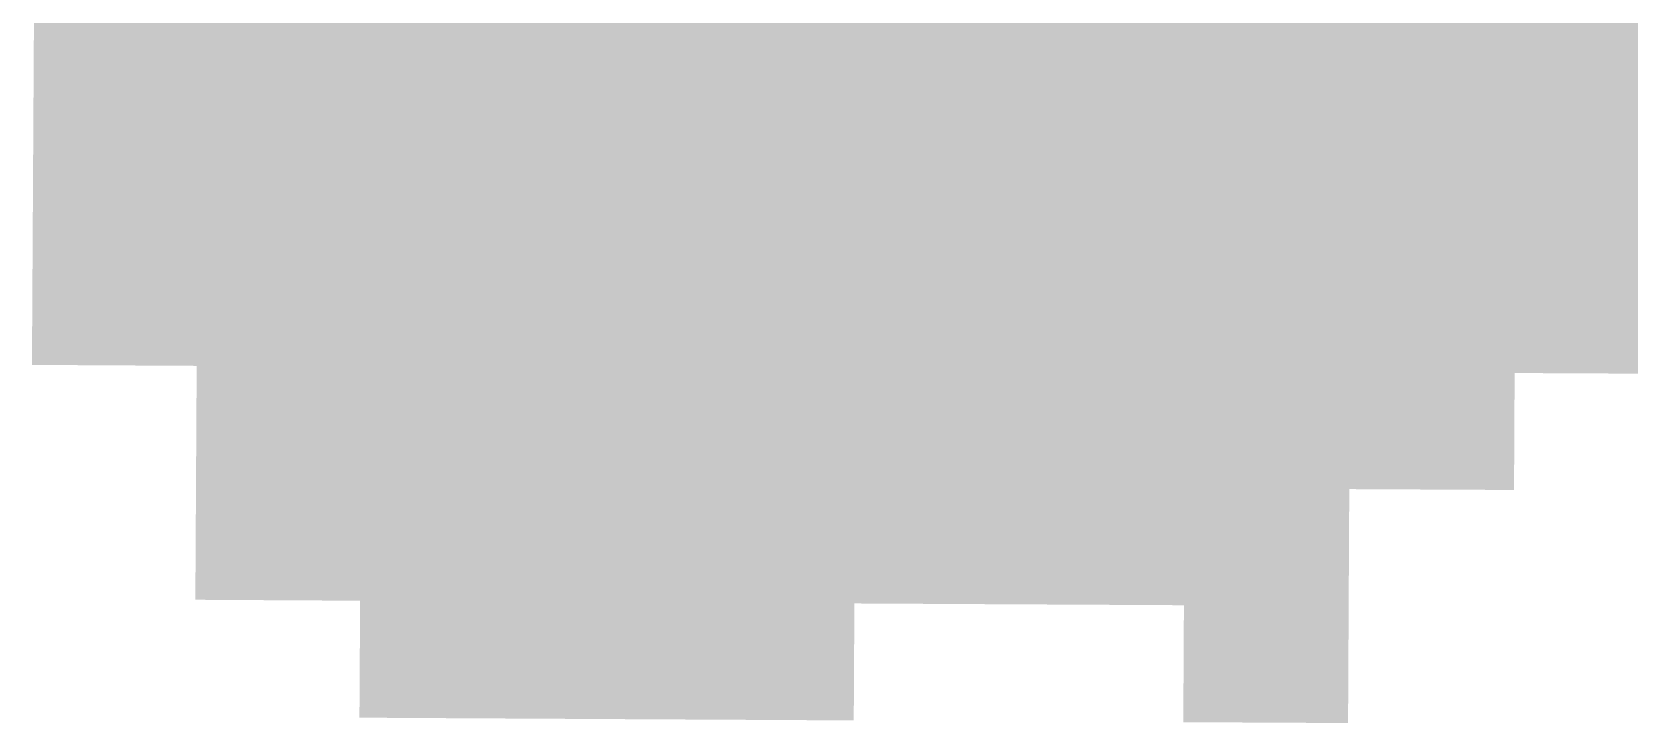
# Model space of a CAD drawing. Header units: inches. Extents: x 267136 to 306747, y 5028981 to 5062930.
# Drawn here: x 268108 to 272851, y 5028981 to 5031033 of the extents above; entities that cross this region are included whole.
import ezdxf

# ---------------------------------------------------------------- set-up
doc = ezdxf.new("R2010")
doc.units = ezdxf.units.IN
doc.header["$MEASUREMENT"] = 0

msp = doc.modelspace()

# ---------------------------------------------------------------- hatches: boundary and pattern name
for points in [[(268601.568, 5030736.152), (268536.348, 5030736.529), (268471.125, 5030736.904), (268405.902, 5030737.281), (268340.68, 5030737.658), (268210.234, 5030738.416), (268145.012, 5030738.795), (268112.402, 5030738.984), (268112.537, 5030762.137), (268114.154, 5031039.958), (268114.426, 5031086.262), (268147.035, 5031086.072), (268212.254, 5031085.692), (268277.473, 5031085.314), (268342.691, 5031084.936), (268473.129, 5031084.182), (268538.348, 5031083.806), (268603.566, 5031083.431), (268603.299, 5031037.127), (268602.768, 5030944.52), (268602.234, 5030851.912), (268601.703, 5030759.305), (268601.568, 5030736.152)], [(269090.736, 5030733.359), (269058.125, 5030733.545), (268992.904, 5030733.916), (268927.682, 5030734.287), (268862.459, 5030734.658), (268797.236, 5030735.031), (268732.014, 5030735.404), (268666.791, 5030735.779), (268601.568, 5030736.152), (268601.703, 5030759.305), (268602.234, 5030851.912), (268602.768, 5030944.52), (268603.299, 5031037.127), (268603.566, 5031083.431), (268668.785, 5031083.056), (268734.004, 5031082.682), (268799.223, 5031082.309), (268864.441, 5031081.937), (268929.66, 5031081.564), (269060.098, 5031080.822), (269092.707, 5031080.638), (269092.443, 5031034.334), (269091.918, 5030941.727), (269091.395, 5030849.119), (269090.869, 5030756.512), (269090.736, 5030733.359)], [(269579.904, 5030730.605), (269514.682, 5030730.971), (269449.461, 5030731.336), (269384.238, 5030731.701), (269319.016, 5030732.068), (269253.793, 5030732.437), (269188.57, 5030732.807), (269123.348, 5030733.176), (269090.736, 5030733.359), (269090.869, 5030756.512), (269091.395, 5030849.119), (269091.918, 5030941.727), (269092.443, 5031034.334), (269092.707, 5031080.638), (269125.316, 5031080.452), (269190.535, 5031080.083), (269320.973, 5031079.347), (269386.191, 5031078.979), (269516.629, 5031078.247), (269581.848, 5031077.882), (269581.588, 5031031.578), (269581.07, 5030938.971), (269580.553, 5030846.363), (269580.035, 5030753.756), (269579.904, 5030730.605)], [(270069.072, 5030727.887), (270036.461, 5030728.066), (269971.24, 5030728.428), (269906.018, 5030728.789), (269840.795, 5030729.15), (269775.572, 5030729.514), (269710.35, 5030729.877), (269645.127, 5030730.24), (269579.904, 5030730.605), (269580.035, 5030753.756), (269580.553, 5030846.363), (269581.07, 5030938.971), (269581.588, 5031031.578), (269581.848, 5031077.882), (269647.066, 5031077.518), (269712.285, 5031077.153), (269777.504, 5031076.79), (269842.723, 5031076.428), (269907.941, 5031076.066), (269973.16, 5031075.705), (270038.379, 5031075.345), (270070.988, 5031075.165), (270070.732, 5031028.861), (270070.223, 5030936.254), (270069.711, 5030843.646), (270069.201, 5030751.039), (270069.072, 5030727.887)], [(270558.24, 5030725.207), (270493.018, 5030725.562), (270427.797, 5030725.918), (270362.574, 5030726.275), (270297.352, 5030726.633), (270232.129, 5030726.99), (270166.906, 5030727.348), (270101.684, 5030727.707), (270069.072, 5030727.887), (270069.201, 5030751.039), (270069.711, 5030843.646), (270070.223, 5030936.254), (270070.732, 5031028.861), (270070.988, 5031075.165), (270103.598, 5031074.984), (270168.816, 5031074.626), (270234.035, 5031074.268), (270299.254, 5031073.909), (270364.473, 5031073.553), (270429.691, 5031073.196), (270494.91, 5031072.841), (270560.129, 5031072.485), (270559.877, 5031026.182), (270559.373, 5030933.574), (270558.871, 5030840.967), (270558.367, 5030748.359), (270558.24, 5030725.207)], [(271047.408, 5030722.566), (271014.797, 5030722.742), (270949.574, 5030723.092), (270884.354, 5030723.443), (270819.131, 5030723.795), (270753.908, 5030724.146), (270688.686, 5030724.5), (270623.463, 5030724.854), (270558.24, 5030725.207), (270558.367, 5030748.359), (270558.871, 5030840.967), (270559.373, 5030933.574), (270559.877, 5031026.182), (270560.129, 5031072.485), (270625.348, 5031072.131), (270690.566, 5031071.777), (270755.785, 5031071.424), (270886.223, 5031070.72), (270951.441, 5031070.369), (271016.66, 5031070.019), (271049.27, 5031069.844), (271049.021, 5031023.54), (271047.533, 5030745.719), (271047.408, 5030722.566)], [(271536.576, 5030719.963), (271471.354, 5030720.309), (271406.131, 5030720.654), (271340.91, 5030721), (271275.687, 5030721.348), (271210.465, 5030721.695), (271145.242, 5030722.043), (271080.02, 5030722.393), (271047.408, 5030722.566), (271047.533, 5030745.719), (271049.021, 5031023.54), (271049.27, 5031069.844), (271081.879, 5031069.669), (271147.098, 5031069.32), (271212.316, 5031068.972), (271277.535, 5031068.624), (271342.754, 5031068.277), (271407.975, 5031067.932), (271473.193, 5031067.586), (271538.412, 5031067.24), (271538.166, 5031020.937), (271537.678, 5030928.33), (271537.187, 5030835.723), (271536.699, 5030743.115), (271536.576, 5030719.963)], [(272025.744, 5030717.398), (271993.133, 5030717.568), (271862.687, 5030718.248), (271797.467, 5030718.59), (271732.244, 5030718.932), (271667.021, 5030719.275), (271601.799, 5030719.619), (271536.576, 5030719.963), (271536.699, 5030743.115), (271537.187, 5030835.723), (271537.678, 5030928.33), (271538.166, 5031020.937), (271538.412, 5031067.24), (271603.631, 5031066.896), (271668.85, 5031066.553), (271734.068, 5031066.21), (271864.506, 5031065.526), (271929.725, 5031065.186), (271994.943, 5031064.845), (272027.553, 5031064.676), (272027.311, 5031018.372), (272026.828, 5030925.765), (272026.348, 5030833.157), (272025.865, 5030740.549), (272025.744, 5030717.398)], [(272514.912, 5030714.871), (272449.689, 5030715.205), (272384.467, 5030715.541), (272319.244, 5030715.877), (272254.023, 5030716.213), (272188.801, 5030716.551), (272123.578, 5030716.889), (272058.355, 5030717.229), (272025.744, 5030717.398), (272025.865, 5030740.549), (272026.348, 5030833.157), (272026.828, 5030925.765), (272027.311, 5031018.372), (272027.553, 5031064.676), (272060.162, 5031064.506), (272125.381, 5031064.167), (272190.6, 5031063.829), (272255.818, 5031063.491), (272321.037, 5031063.154), (272451.475, 5031062.482), (272516.693, 5031062.148), (272516.455, 5031015.845), (272515.98, 5030923.237), (272515.506, 5030830.63), (272515.031, 5030738.023), (272514.912, 5030714.871)], [(273004.08, 5030712.381), (272971.469, 5030712.547), (272841.023, 5030713.207), (272775.803, 5030713.539), (272645.357, 5030714.203), (272580.135, 5030714.537), (272514.912, 5030714.871), (272515.031, 5030738.023), (272515.506, 5030830.63), (272515.98, 5030923.237), (272516.455, 5031015.845), (272516.693, 5031062.148), (272647.131, 5031061.48), (272712.35, 5031061.147), (272777.568, 5031060.815), (272908.006, 5031060.153), (272973.225, 5031059.823), (273005.834, 5031059.659), (273005.6, 5031013.355), (273005.133, 5030920.748), (273004.664, 5030828.141), (273004.197, 5030735.533), (273004.08, 5030712.381)], [(268599.572, 5030388.877), (268534.348, 5030389.252), (268469.121, 5030389.627), (268403.895, 5030390.004), (268338.668, 5030390.381), (268273.443, 5030390.76), (268208.217, 5030391.139), (268142.99, 5030391.518), (268110.379, 5030391.707), (268110.918, 5030484.314), (268111.457, 5030576.922), (268111.996, 5030669.529), (268112.402, 5030738.984), (268145.012, 5030738.795), (268210.234, 5030738.416), (268340.68, 5030737.658), (268405.902, 5030737.281), (268471.125, 5030736.904), (268536.348, 5030736.529), (268601.568, 5030736.152), (268601.17, 5030666.697), (268600.637, 5030574.09), (268600.105, 5030481.482), (268599.572, 5030388.877)], [(269088.768, 5030386.082), (269056.154, 5030386.268), (268990.928, 5030386.639), (268925.703, 5030387.01), (268860.477, 5030387.381), (268795.25, 5030387.754), (268730.025, 5030388.127), (268664.799, 5030388.502), (268599.572, 5030388.877), (268600.105, 5030481.482), (268600.637, 5030574.09), (268601.17, 5030666.697), (268601.568, 5030736.152), (268666.791, 5030735.779), (268732.014, 5030735.404), (268797.236, 5030735.031), (268862.459, 5030734.658), (268927.682, 5030734.287), (268992.904, 5030733.916), (269058.125, 5030733.545), (269090.736, 5030733.359), (269090.344, 5030663.904), (269089.818, 5030571.297), (269089.293, 5030478.689), (269088.768, 5030386.082)], [(269577.963, 5030383.328), (269512.736, 5030383.693), (269447.51, 5030384.059), (269382.285, 5030384.426), (269317.059, 5030384.793), (269251.832, 5030385.16), (269186.607, 5030385.529), (269121.381, 5030385.898), (269088.768, 5030386.082), (269089.293, 5030478.689), (269089.818, 5030571.297), (269090.344, 5030663.904), (269090.736, 5030733.359), (269123.348, 5030733.176), (269188.57, 5030732.807), (269253.793, 5030732.437), (269319.016, 5030732.068), (269384.238, 5030731.701), (269449.461, 5030731.336), (269514.682, 5030730.971), (269579.904, 5030730.605), (269579.516, 5030661.148), (269578.48, 5030475.934), (269577.963, 5030383.328)], [(270067.158, 5030380.609), (270034.545, 5030380.789), (269969.318, 5030381.15), (269904.092, 5030381.512), (269838.867, 5030381.873), (269773.641, 5030382.236), (269708.414, 5030382.6), (269643.187, 5030382.963), (269577.963, 5030383.328), (269578.48, 5030475.934), (269579.516, 5030661.148), (269579.904, 5030730.605), (269645.127, 5030730.24), (269710.35, 5030729.877), (269775.572, 5030729.514), (269840.795, 5030729.15), (269906.018, 5030728.789), (269971.24, 5030728.428), (270036.461, 5030728.066), (270069.072, 5030727.887), (270068.689, 5030658.432), (270068.18, 5030565.824), (270067.668, 5030473.217), (270067.158, 5030380.609)], [(270556.352, 5030377.93), (270491.127, 5030378.285), (270425.9, 5030378.641), (270360.674, 5030378.998), (270295.447, 5030379.355), (270230.223, 5030379.713), (270164.996, 5030380.07), (270099.77, 5030380.43), (270067.158, 5030380.609), (270067.668, 5030473.217), (270068.18, 5030565.824), (270068.689, 5030658.432), (270069.072, 5030727.887), (270101.684, 5030727.707), (270166.906, 5030727.348), (270232.129, 5030726.99), (270297.352, 5030726.633), (270362.574, 5030726.275), (270427.797, 5030725.918), (270493.018, 5030725.562), (270558.24, 5030725.207), (270557.863, 5030655.752), (270557.359, 5030563.145), (270556.855, 5030470.537), (270556.352, 5030377.93)], [(271045.547, 5030375.289), (271012.934, 5030375.465), (270947.707, 5030375.814), (270882.482, 5030376.166), (270817.256, 5030376.518), (270752.029, 5030376.869), (270686.805, 5030377.223), (270621.578, 5030377.576), (270556.352, 5030377.93), (270556.855, 5030470.537), (270557.359, 5030563.145), (270557.863, 5030655.752), (270558.24, 5030725.207), (270623.463, 5030724.854), (270688.686, 5030724.5), (270753.908, 5030724.146), (270819.131, 5030723.795), (270884.354, 5030723.443), (270949.574, 5030723.092), (271014.797, 5030722.742), (271047.408, 5030722.566), (271047.037, 5030653.111), (271046.539, 5030560.504), (271046.043, 5030467.896), (271045.547, 5030375.289)], [(271534.742, 5030372.686), (271469.516, 5030373.031), (271404.289, 5030373.377), (271339.064, 5030373.723), (271273.838, 5030374.07), (271208.611, 5030374.418), (271143.387, 5030374.766), (271078.16, 5030375.115), (271045.547, 5030375.289), (271046.043, 5030467.896), (271046.539, 5030560.504), (271047.037, 5030653.111), (271047.408, 5030722.566), (271080.02, 5030722.393), (271145.242, 5030722.043), (271210.465, 5030721.695), (271275.687, 5030721.348), (271340.91, 5030721), (271406.131, 5030720.654), (271471.354, 5030720.309), (271536.576, 5030719.963), (271536.209, 5030650.508), (271535.721, 5030557.9), (271535.23, 5030465.293), (271534.742, 5030372.686)], [(272023.937, 5030370.121), (271991.324, 5030370.291), (271926.098, 5030370.631), (271860.871, 5030370.971), (271795.646, 5030371.312), (271730.42, 5030371.656), (271665.193, 5030371.998), (271599.969, 5030372.342), (271534.742, 5030372.686), (271535.23, 5030465.293), (271535.721, 5030557.9), (271536.209, 5030650.508), (271536.576, 5030719.963), (271601.799, 5030719.619), (271667.021, 5030719.275), (271732.244, 5030718.932), (271797.467, 5030718.59), (271862.687, 5030718.248), (271993.133, 5030717.568), (272025.744, 5030717.398), (272025.383, 5030647.943), (272024.9, 5030555.336), (272024.418, 5030462.729), (272023.937, 5030370.121)], [(272513.131, 5030367.594), (272447.906, 5030367.928), (272382.68, 5030368.264), (272317.453, 5030368.6), (272252.229, 5030368.937), (272187.002, 5030369.273), (272121.775, 5030369.611), (272056.549, 5030369.951), (272023.937, 5030370.121), (272024.418, 5030462.729), (272024.9, 5030555.336), (272025.383, 5030647.943), (272025.744, 5030717.398), (272058.355, 5030717.229), (272123.578, 5030716.889), (272188.801, 5030716.551), (272254.023, 5030716.213), (272319.244, 5030715.877), (272384.467, 5030715.541), (272449.689, 5030715.205), (272514.912, 5030714.871), (272514.557, 5030645.416), (272514.082, 5030552.809), (272513.605, 5030460.201), (272513.131, 5030367.594)], [(273002.326, 5030365.104), (272969.713, 5030365.27), (272904.488, 5030365.6), (272839.262, 5030365.93), (272774.035, 5030366.262), (272708.809, 5030366.594), (272643.584, 5030366.926), (272578.357, 5030367.26), (272513.131, 5030367.594), (272513.605, 5030460.201), (272514.082, 5030552.809), (272514.557, 5030645.416), (272514.912, 5030714.871), (272580.135, 5030714.537), (272645.357, 5030714.203), (272775.803, 5030713.539), (272841.023, 5030713.207), (272971.469, 5030712.547), (273004.08, 5030712.381), (273003.729, 5030642.926), (273003.262, 5030550.318), (273002.795, 5030457.711), (273002.326, 5030365.104)], [(268597.576, 5030041.6), (268532.348, 5030041.975), (268467.117, 5030042.35), (268401.887, 5030042.727), (268336.658, 5030043.104), (268271.428, 5030043.482), (268206.199, 5030043.861), (268140.969, 5030044.24), (268108.355, 5030044.43), (268108.76, 5030113.885), (268109.299, 5030206.492), (268109.838, 5030299.1), (268110.379, 5030391.707), (268142.99, 5030391.518), (268208.217, 5030391.139), (268273.443, 5030390.76), (268338.668, 5030390.381), (268403.895, 5030390.004), (268469.121, 5030389.627), (268534.348, 5030389.252), (268599.572, 5030388.877), (268599.041, 5030296.27), (268598.508, 5030203.662), (268597.977, 5030111.055), (268597.576, 5030041.6)], [(269086.799, 5030038.805), (269054.184, 5030038.99), (268988.953, 5030039.361), (268923.725, 5030039.732), (268858.494, 5030040.104), (268793.266, 5030040.477), (268728.035, 5030040.85), (268662.807, 5030041.225), (268597.576, 5030041.6), (268597.977, 5030111.055), (268598.508, 5030203.662), (268599.041, 5030296.27), (268599.572, 5030388.877), (268664.799, 5030388.502), (268730.025, 5030388.127), (268795.25, 5030387.754), (268860.477, 5030387.381), (268925.703, 5030387.01), (268990.928, 5030386.639), (269056.154, 5030386.268), (269088.768, 5030386.082), (269088.242, 5030293.475), (269087.717, 5030200.869), (269087.191, 5030108.262), (269086.799, 5030038.805)], [(269576.02, 5030036.051), (269510.791, 5030036.416), (269445.561, 5030036.781), (269380.332, 5030037.148), (269315.102, 5030037.516), (269249.873, 5030037.883), (269184.643, 5030038.252), (269119.412, 5030038.621), (269086.799, 5030038.805), (269087.191, 5030108.262), (269087.717, 5030200.869), (269088.242, 5030293.475), (269088.768, 5030386.082), (269121.381, 5030385.898), (269186.607, 5030385.529), (269251.832, 5030385.16), (269317.059, 5030384.793), (269382.285, 5030384.426), (269447.51, 5030384.059), (269512.736, 5030383.693), (269577.963, 5030383.328), (269577.445, 5030290.721), (269576.926, 5030198.113), (269576.408, 5030105.506), (269576.02, 5030036.051)], [(270065.242, 5030033.332), (270032.627, 5030033.514), (269967.396, 5030033.873), (269902.168, 5030034.234), (269836.937, 5030034.596), (269771.709, 5030034.959), (269706.479, 5030035.322), (269641.25, 5030035.686), (269576.02, 5030036.051), (269576.408, 5030105.506), (269576.926, 5030198.113), (269577.445, 5030290.721), (269577.963, 5030383.328), (269643.187, 5030382.963), (269708.414, 5030382.6), (269773.641, 5030382.236), (269838.867, 5030381.873), (269904.092, 5030381.512), (269969.318, 5030381.15), (270034.545, 5030380.789), (270067.158, 5030380.609), (270066.646, 5030288.002), (270066.135, 5030195.396), (270065.625, 5030102.789), (270065.242, 5030033.332)], [(270554.463, 5030030.654), (270489.234, 5030031.008), (270424.004, 5030031.365), (270358.775, 5030031.721), (270293.545, 5030032.078), (270228.316, 5030032.436), (270163.086, 5030032.795), (270097.857, 5030033.152), (270065.242, 5030033.332), (270065.625, 5030102.789), (270066.135, 5030195.396), (270066.646, 5030288.002), (270067.158, 5030380.609), (270099.77, 5030380.43), (270164.996, 5030380.07), (270230.223, 5030379.713), (270295.447, 5030379.355), (270360.674, 5030378.998), (270425.9, 5030378.641), (270491.127, 5030378.285), (270556.352, 5030377.93), (270555.848, 5030285.324), (270555.346, 5030192.717), (270554.842, 5030100.109), (270554.463, 5030030.654)], [(271043.686, 5030028.012), (271011.07, 5030028.187), (270945.842, 5030028.537), (270880.611, 5030028.889), (270815.383, 5030029.24), (270750.152, 5030029.592), (270684.922, 5030029.945), (270619.693, 5030030.299), (270554.463, 5030030.654), (270554.842, 5030100.109), (270555.346, 5030192.717), (270555.848, 5030285.324), (270556.352, 5030377.93), (270621.578, 5030377.576), (270686.805, 5030377.223), (270752.029, 5030376.869), (270817.256, 5030376.518), (270882.482, 5030376.166), (270947.707, 5030375.814), (271012.934, 5030375.465), (271045.547, 5030375.289), (271045.051, 5030282.682), (271044.555, 5030190.074), (271044.059, 5030097.467), (271043.686, 5030028.012)], [(271532.908, 5030025.408), (271467.678, 5030025.754), (271402.447, 5030026.1), (271337.219, 5030026.445), (271271.988, 5030026.793), (271206.76, 5030027.141), (271141.529, 5030027.488), (271076.301, 5030027.838), (271043.686, 5030028.012), (271044.059, 5030097.467), (271044.555, 5030190.074), (271045.051, 5030282.682), (271045.547, 5030375.289), (271078.16, 5030375.115), (271143.387, 5030374.766), (271208.611, 5030374.418), (271273.838, 5030374.07), (271339.064, 5030373.723), (271404.289, 5030373.377), (271469.516, 5030373.031), (271534.742, 5030372.686), (271534.252, 5030280.078), (271533.764, 5030187.471), (271533.273, 5030094.865), (271532.908, 5030025.408)], [(272022.129, 5030022.844), (271989.514, 5030023.014), (271924.285, 5030023.354), (271859.055, 5030023.695), (271793.826, 5030024.035), (271728.596, 5030024.379), (271663.367, 5030024.721), (271598.137, 5030025.064), (271532.908, 5030025.408), (271533.273, 5030094.865), (271533.764, 5030187.471), (271534.252, 5030280.078), (271534.742, 5030372.686), (271599.969, 5030372.342), (271665.193, 5030371.998), (271730.42, 5030371.656), (271795.646, 5030371.312), (271860.871, 5030370.971), (271926.098, 5030370.631), (272023.937, 5030370.121), (272023.455, 5030277.514), (272022.973, 5030184.906), (272022.49, 5030092.299), (272022.129, 5030022.844)], [(272511.352, 5030020.316), (272446.121, 5030020.65), (272380.893, 5030020.986), (272315.662, 5030021.322), (272250.434, 5030021.66), (272185.203, 5030021.996), (272119.973, 5030022.336), (272054.744, 5030022.674), (272022.129, 5030022.844), (272022.49, 5030092.299), (272022.973, 5030184.906), (272023.455, 5030277.514), (272023.937, 5030370.121), (272056.549, 5030369.951), (272121.775, 5030369.611), (272187.002, 5030369.273), (272252.229, 5030368.937), (272317.453, 5030368.6), (272382.68, 5030368.264), (272447.906, 5030367.928), (272513.131, 5030367.594), (272512.656, 5030274.986), (272512.182, 5030182.379), (272511.707, 5030089.771), (272511.352, 5030020.316)], [(273000.572, 5030017.826), (272967.959, 5030017.992), (272902.729, 5030018.322), (272837.498, 5030018.652), (272772.27, 5030018.984), (272707.039, 5030019.316), (272641.811, 5030019.648), (272576.58, 5030019.982), (272511.352, 5030020.316), (272511.707, 5030089.771), (272512.182, 5030182.379), (272512.656, 5030274.986), (272513.131, 5030367.594), (272578.357, 5030367.26), (272643.584, 5030366.926), (272708.809, 5030366.594), (272774.035, 5030366.262), (272839.262, 5030365.93), (272904.488, 5030365.6), (272969.713, 5030365.27), (273002.326, 5030365.104), (273001.859, 5030272.496), (273001.391, 5030179.889), (273000.924, 5030087.283), (273000.572, 5030017.826)], [(269084.828, 5029691.529), (269052.213, 5029691.713), (268986.979, 5029692.084), (268921.746, 5029692.455), (268856.514, 5029692.828), (268791.279, 5029693.201), (268726.047, 5029693.574), (268660.812, 5029693.947), (268595.58, 5029694.322), (268595.846, 5029740.625), (268596.379, 5029833.232), (268596.91, 5029925.84), (268597.443, 5030018.447), (268597.576, 5030041.6), (268662.807, 5030041.225), (268728.035, 5030040.85), (268793.266, 5030040.477), (268858.494, 5030040.104), (268923.725, 5030039.732), (268988.953, 5030039.361), (269054.184, 5030038.99), (269086.799, 5030038.805), (269086.666, 5030015.654), (269086.143, 5029923.047), (269085.617, 5029830.439), (269085.092, 5029737.832), (269084.828, 5029691.529)], [(269574.078, 5029688.773), (269508.844, 5029689.139), (269443.611, 5029689.504), (269378.379, 5029689.871), (269313.145, 5029690.238), (269247.912, 5029690.605), (269182.678, 5029690.975), (269117.445, 5029691.344), (269084.828, 5029691.529), (269085.092, 5029737.832), (269085.617, 5029830.439), (269086.143, 5029923.047), (269086.666, 5030015.654), (269086.799, 5030038.805), (269119.412, 5030038.621), (269184.643, 5030038.252), (269249.873, 5030037.883), (269315.102, 5030037.516), (269380.332, 5030037.148), (269445.561, 5030036.781), (269510.791, 5030036.416), (269576.02, 5030036.051), (269575.891, 5030012.898), (269574.855, 5029827.684), (269574.336, 5029735.076), (269574.078, 5029688.773)], [(270063.326, 5029686.057), (270030.709, 5029686.236), (269965.477, 5029686.596), (269900.244, 5029686.957), (269835.01, 5029687.32), (269769.777, 5029687.682), (269704.545, 5029688.045), (269639.311, 5029688.408), (269574.078, 5029688.773), (269574.336, 5029735.076), (269574.855, 5029827.684), (269575.891, 5030012.898), (269576.02, 5030036.051), (269641.25, 5030035.686), (269706.479, 5030035.322), (269771.709, 5030034.959), (269836.937, 5030034.596), (269902.168, 5030034.234), (269967.396, 5030033.873), (270032.627, 5030033.514), (270065.242, 5030033.332), (270065.113, 5030010.182), (270064.604, 5029917.574), (270064.092, 5029824.967), (270063.582, 5029732.359), (270063.326, 5029686.057)], [(270552.576, 5029683.377), (270487.342, 5029683.732), (270422.109, 5029684.088), (270356.875, 5029684.443), (270291.643, 5029684.801), (270226.41, 5029685.158), (270161.176, 5029685.518), (270095.943, 5029685.877), (270063.326, 5029686.057), (270063.582, 5029732.359), (270064.092, 5029824.967), (270064.604, 5029917.574), (270065.113, 5030010.182), (270065.242, 5030033.332), (270097.857, 5030033.152), (270163.086, 5030032.795), (270228.316, 5030032.436), (270293.545, 5030032.078), (270358.775, 5030031.721), (270424.004, 5030031.365), (270489.234, 5030031.008), (270554.463, 5030030.654), (270554.338, 5030007.502), (270553.834, 5029914.895), (270553.33, 5029822.287), (270552.826, 5029729.68), (270552.576, 5029683.377)], [(271041.824, 5029680.736), (271009.207, 5029680.91), (270943.975, 5029681.26), (270878.74, 5029681.611), (270813.508, 5029681.963), (270748.275, 5029682.316), (270683.041, 5029682.668), (270617.809, 5029683.021), (270552.576, 5029683.377), (270552.826, 5029729.68), (270553.33, 5029822.287), (270553.834, 5029914.895), (270554.338, 5030007.502), (270554.463, 5030030.654), (270619.693, 5030030.299), (270684.922, 5030029.945), (270750.152, 5030029.592), (270815.383, 5030029.24), (270880.611, 5030028.889), (270945.842, 5030028.537), (271011.07, 5030028.187), (271043.686, 5030028.012), (271043.561, 5030004.861), (271043.064, 5029912.254), (271042.568, 5029819.646), (271042.072, 5029727.039), (271041.824, 5029680.736)], [(271531.072, 5029678.133), (271465.84, 5029678.477), (271400.607, 5029678.822), (271335.373, 5029679.168), (271270.141, 5029679.516), (271204.906, 5029679.863), (271139.674, 5029680.211), (271074.441, 5029680.561), (271041.824, 5029680.736), (271042.072, 5029727.039), (271042.568, 5029819.646), (271043.064, 5029912.254), (271043.561, 5030004.861), (271043.686, 5030028.012), (271076.301, 5030027.838), (271141.529, 5030027.488), (271206.76, 5030027.141), (271271.988, 5030026.793), (271337.219, 5030026.445), (271402.447, 5030026.1), (271467.678, 5030025.754), (271532.908, 5030025.408), (271532.785, 5030002.258), (271532.295, 5029909.65), (271531.807, 5029817.043), (271531.318, 5029724.436), (271531.072, 5029678.133)], [(272020.322, 5029675.566), (271987.705, 5029675.736), (271922.473, 5029676.076), (271857.238, 5029676.418), (271792.006, 5029676.76), (271726.771, 5029677.102), (271661.539, 5029677.443), (271596.307, 5029677.787), (271531.072, 5029678.133), (271531.318, 5029724.436), (271531.807, 5029817.043), (271532.295, 5029909.65), (271532.785, 5030002.258), (271532.908, 5030025.408), (271598.137, 5030025.064), (271663.367, 5030024.721), (271728.596, 5030024.379), (271793.826, 5030024.035), (271859.055, 5030023.695), (271924.285, 5030023.354), (271989.514, 5030023.014), (272022.129, 5030022.844), (272022.008, 5029999.691), (272021.527, 5029907.084), (272021.045, 5029814.477), (272020.562, 5029721.871), (272020.322, 5029675.566)], [(272509.57, 5029673.039), (272444.338, 5029673.375), (272379.104, 5029673.709), (272313.871, 5029674.045), (272248.639, 5029674.383), (272183.404, 5029674.721), (272118.172, 5029675.059), (272052.937, 5029675.396), (272020.322, 5029675.566), (272020.562, 5029721.871), (272021.045, 5029814.477), (272021.527, 5029907.084), (272022.008, 5029999.691), (272022.129, 5030022.844), (272054.744, 5030022.674), (272119.973, 5030022.336), (272185.203, 5030021.996), (272250.434, 5030021.66), (272315.662, 5030021.322), (272380.893, 5030020.986), (272446.121, 5030020.65), (272511.352, 5030020.316), (272511.232, 5029997.164), (272510.758, 5029904.557), (272510.283, 5029811.951), (272509.809, 5029719.344), (272509.57, 5029673.039)], [(269082.859, 5029344.252), (269050.24, 5029344.437), (268985.004, 5029344.809), (268919.768, 5029345.18), (268854.531, 5029345.551), (268789.295, 5029345.924), (268724.057, 5029346.297), (268658.82, 5029346.67), (268593.584, 5029347.045), (268593.717, 5029370.197), (268594.25, 5029462.805), (268594.781, 5029555.412), (268595.314, 5029648.02), (268595.58, 5029694.322), (268660.812, 5029693.947), (268726.047, 5029693.574), (268791.279, 5029693.201), (268856.514, 5029692.828), (268921.746, 5029692.455), (268986.979, 5029692.084), (269052.213, 5029691.713), (269084.828, 5029691.529), (269084.566, 5029645.225), (269084.041, 5029552.617), (269083.516, 5029460.012), (269082.99, 5029367.404), (269082.859, 5029344.252)], [(269572.135, 5029341.496), (269506.898, 5029341.861), (269441.662, 5029342.229), (269376.426, 5029342.594), (269311.187, 5029342.961), (269245.951, 5029343.33), (269180.715, 5029343.697), (269115.479, 5029344.066), (269082.859, 5029344.252), (269082.99, 5029367.404), (269083.516, 5029460.012), (269084.041, 5029552.617), (269084.566, 5029645.225), (269084.828, 5029691.529), (269117.445, 5029691.344), (269182.678, 5029690.975), (269247.912, 5029690.605), (269313.145, 5029690.238), (269378.379, 5029689.871), (269443.611, 5029689.504), (269508.844, 5029689.139), (269574.078, 5029688.773), (269573.818, 5029642.471), (269573.301, 5029549.863), (269572.783, 5029457.256), (269572.266, 5029364.648), (269572.135, 5029341.496)], [(270061.41, 5029338.779), (270028.793, 5029338.959), (269963.557, 5029339.32), (269898.318, 5029339.682), (269833.082, 5029340.043), (269767.846, 5029340.406), (269702.609, 5029340.768), (269637.373, 5029341.133), (269572.135, 5029341.496), (269572.266, 5029364.648), (269572.783, 5029457.256), (269573.301, 5029549.863), (269573.818, 5029642.471), (269574.078, 5029688.773), (269639.311, 5029688.408), (269704.545, 5029688.045), (269769.777, 5029687.682), (269835.01, 5029687.32), (269900.244, 5029686.957), (269965.477, 5029686.596), (270030.709, 5029686.236), (270063.326, 5029686.057), (270063.07, 5029639.752), (270062.561, 5029547.145), (270062.049, 5029454.539), (270061.539, 5029361.932), (270061.41, 5029338.779)], [(270550.687, 5029336.1), (270485.449, 5029336.455), (270420.213, 5029336.811), (270354.977, 5029337.168), (270289.74, 5029337.523), (270224.504, 5029337.883), (270159.266, 5029338.24), (270094.029, 5029338.6), (270061.41, 5029338.779), (270061.539, 5029361.932), (270062.049, 5029454.539), (270062.561, 5029547.145), (270063.07, 5029639.752), (270063.326, 5029686.057), (270095.943, 5029685.877), (270161.176, 5029685.518), (270226.41, 5029685.158), (270291.643, 5029684.801), (270356.875, 5029684.443), (270422.109, 5029684.088), (270487.342, 5029683.732), (270552.576, 5029683.377), (270552.324, 5029637.072), (270551.82, 5029544.467), (270551.316, 5029451.859), (270550.812, 5029359.252), (270550.687, 5029336.1)], [(271039.963, 5029333.459), (271007.344, 5029333.633), (270942.107, 5029333.984), (270876.871, 5029334.336), (270811.635, 5029334.687), (270746.396, 5029335.039), (270681.16, 5029335.393), (270615.924, 5029335.746), (270550.687, 5029336.1), (270550.812, 5029359.252), (270551.316, 5029451.859), (270551.82, 5029544.467), (270552.324, 5029637.072), (270552.576, 5029683.377), (270617.809, 5029683.021), (270683.041, 5029682.668), (270748.275, 5029682.316), (270813.508, 5029681.963), (270878.74, 5029681.611), (270943.975, 5029681.26), (271009.207, 5029680.91), (271041.824, 5029680.736), (271041.576, 5029634.432), (271041.08, 5029541.824), (271040.584, 5029449.217), (271040.086, 5029356.611), (271039.963, 5029333.459)], [(271529.238, 5029330.855), (271464.002, 5029331.201), (271398.766, 5029331.547), (271333.527, 5029331.893), (271268.291, 5029332.238), (271203.055, 5029332.586), (271137.818, 5029332.936), (271072.582, 5029333.283), (271039.963, 5029333.459), (271040.086, 5029356.611), (271040.584, 5029449.217), (271041.08, 5029541.824), (271041.576, 5029634.432), (271041.824, 5029680.736), (271074.441, 5029680.561), (271139.674, 5029680.211), (271204.906, 5029679.863), (271270.141, 5029679.516), (271335.373, 5029679.168), (271400.607, 5029678.822), (271465.84, 5029678.477), (271531.072, 5029678.133), (271530.828, 5029631.828), (271530.34, 5029539.221), (271529.85, 5029446.615), (271529.361, 5029354.008), (271529.238, 5029330.855)], [(272018.514, 5029328.291), (271985.896, 5029328.459), (271920.658, 5029328.801), (271855.422, 5029329.141), (271790.186, 5029329.482), (271724.949, 5029329.824), (271659.713, 5029330.168), (271594.475, 5029330.512), (271529.238, 5029330.855), (271529.361, 5029354.008), (271529.85, 5029446.615), (271530.34, 5029539.221), (271530.828, 5029631.828), (271531.072, 5029678.133), (271596.307, 5029677.787), (271661.539, 5029677.443), (271726.771, 5029677.102), (271792.006, 5029676.76), (271857.238, 5029676.418), (271922.473, 5029676.076), (271987.705, 5029675.736), (272020.322, 5029675.566), (272020.08, 5029629.264), (272019.6, 5029536.656), (272019.117, 5029444.049), (272018.635, 5029351.441), (272018.514, 5029328.291)], [(269570.193, 5028994.221), (269504.953, 5028994.586), (269439.713, 5028994.951), (269374.473, 5028995.318), (269309.232, 5028995.686), (269243.992, 5028996.053), (269178.752, 5028996.422), (269113.51, 5028996.791), (269080.891, 5028996.977), (269081.416, 5029089.582), (269081.941, 5029182.189), (269082.465, 5029274.797), (269082.859, 5029344.252), (269115.479, 5029344.066), (269180.715, 5029343.697), (269245.951, 5029343.33), (269311.187, 5029342.961), (269376.426, 5029342.594), (269441.662, 5029342.229), (269506.898, 5029341.861), (269572.135, 5029341.496), (269571.746, 5029272.041), (269571.229, 5029179.434), (269570.711, 5029086.828), (269570.193, 5028994.221)], [(270059.496, 5028991.504), (270026.875, 5028991.684), (269961.635, 5028992.043), (269896.395, 5028992.404), (269831.154, 5028992.766), (269700.674, 5028993.492), (269635.434, 5028993.855), (269570.193, 5028994.221), (269570.711, 5029086.828), (269571.229, 5029179.434), (269571.746, 5029272.041), (269572.135, 5029341.496), (269637.373, 5029341.133), (269702.609, 5029340.768), (269767.846, 5029340.406), (269833.082, 5029340.043), (269898.318, 5029339.682), (269963.557, 5029339.32), (270028.793, 5029338.959), (270061.41, 5029338.779), (270061.027, 5029269.324), (270060.518, 5029176.717), (270060.006, 5029084.109), (270059.496, 5028991.504)], [(270548.799, 5028988.824), (270483.559, 5028989.178), (270418.318, 5028989.535), (270353.078, 5028989.891), (270222.598, 5028990.605), (270157.357, 5028990.965), (270092.115, 5028991.322), (270059.496, 5028991.504), (270060.006, 5029084.109), (270060.518, 5029176.717), (270061.027, 5029269.324), (270061.41, 5029338.779), (270094.029, 5029338.6), (270159.266, 5029338.24), (270224.504, 5029337.883), (270289.74, 5029337.523), (270354.977, 5029337.168), (270420.213, 5029336.811), (270485.449, 5029336.455), (270550.687, 5029336.1), (270550.309, 5029266.645), (270549.807, 5029174.037), (270549.303, 5029081.432), (270548.799, 5028988.824)], [(272016.707, 5028981.014), (271984.086, 5028981.184), (271918.846, 5028981.523), (271853.605, 5028981.865), (271657.885, 5028982.891), (271592.645, 5028983.234), (271527.404, 5028983.578), (271527.893, 5029076.186), (271528.383, 5029168.793), (271528.871, 5029261.4), (271529.238, 5029330.855), (271594.475, 5029330.512), (271659.713, 5029330.168), (271724.949, 5029329.824), (271790.186, 5029329.482), (271855.422, 5029329.141), (271920.658, 5029328.801), (271985.896, 5029328.459), (272018.514, 5029328.291), (272018.152, 5029258.834), (272017.67, 5029166.229), (272017.189, 5029073.621), (272016.707, 5028981.014)]]:
    msp.add_hatch(color=256).paths.add_polyline_path(points, flags=0)

doc.saveas('drawing.dxf')
